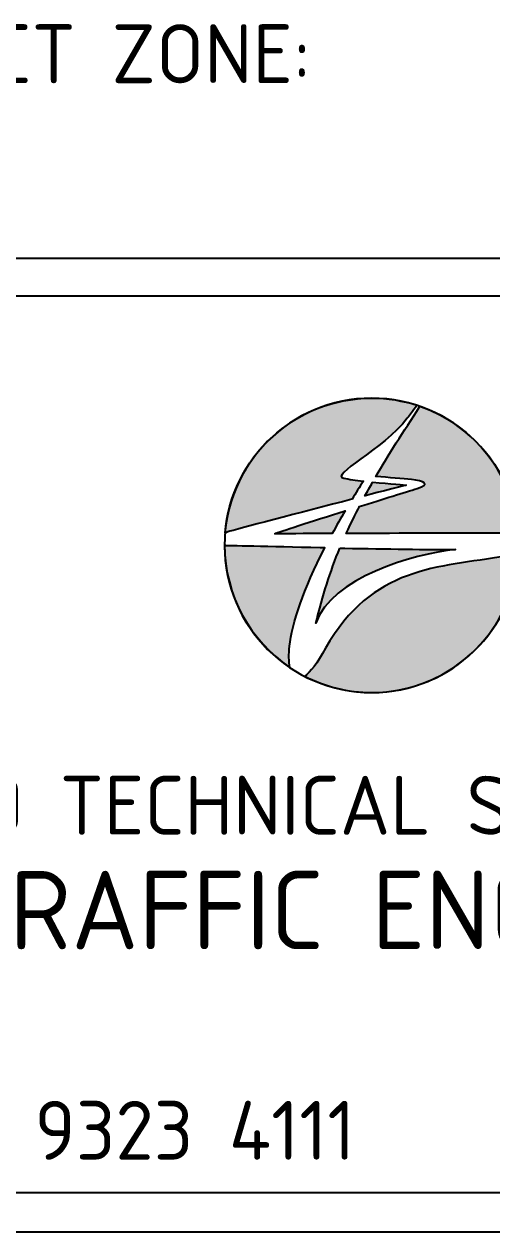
# Model space of a CAD drawing. Extents: x 0 to 420, y 0 to 297.
# Drawn here: x 372.08 to 384, y 82.84 to 113.61 of the extents above; entities that cross this region are included whole.
import ezdxf
from ezdxf.enums import TextEntityAlignment as Align

# ---------------------------------------------------------------- set-up
doc = ezdxf.new("R2010")
doc.units = 0
doc.header["$LTSCALE"] = 0.3
doc.header["$MEASUREMENT"] = 0
doc.layers.get('0').update_dxf_attribs({"linetype": 'CONTINUOUS'})
for name, color, linetype in [('TBLK18', 4, 'CONTINUOUS'), ('TBLK25', 1, 'CONTINUOUS'), ('TBLK35', 3, 'CONTINUOUS'), ('TBLK50', 7, 'CONTINUOUS')]:
    doc.layers.add(name, color=color, linetype=linetype)
doc.styles.add('iso', font='iso3098b.shx')

# ---------------------------------------------------------------- blocks, each defined once
blk = doc.blocks.new('MR logo')
at = {"layer": 'TBLK18'}
h = blk.add_hatch(color=256, dxfattribs=at)
edge = h.paths.add_edge_path()
edge.add_spline(control_points=[(0, -6.225), (-0.728, -5.989), (-1.504, -5.861), (-2.31, -5.861), (-2.31, -5.861), (-6.248, -5.861), (-9.476, -8.893), (-9.789, -12.744), (-9.789, -12.744), (-9.746, -12.711), (-9.699, -12.685), (-9.65, -12.673), (-9.65, -12.673), (-9.26, -12.563), (-5.853, -11.671), (-3.325, -11.01), (-3.325, -11.01), (-3.325, -11.01), (-3.325, -11.01), (-3.325, -11.01), (-3.325, -11.01), (-3.325, -11.01), (-3.314, -11.007), (-3.314, -11.007), (-3.314, -11.007), (-3.13, -10.706), (-2.937, -10.398), (-2.736, -10.086), (-2.736, -10.086), (-2.736, -10.086), (-2.737, -10.086), (-2.737, -10.086), (-2.737, -10.086), (-2.737, -10.086), (-2.736, -10.085), (-2.736, -10.085), (-2.736, -10.085), (-3.114, -10.041), (-3.471, -9.993), (-3.738, -9.943), (-3.738, -9.943), (-4.493, -9.798), (-1.738, -8.484), (-0.499, -6.886), (-0.499, -6.886), (-0.326, -6.701), (-0.26, -6.563), (0, -6.225)], knot_values=[0, 0, 0, 0, 0.083333, 0.083333, 0.083333, 0.083333, 0.166667, 0.166667, 0.166667, 0.166667, 0.25, 0.25, 0.25, 0.25, 0.333333, 0.333333, 0.333333, 0.333333, 0.416667, 0.416667, 0.416667, 0.416667, 0.5, 0.5, 0.5, 0.5, 0.583333, 0.583333, 0.583333, 0.583333, 0.666667, 0.666667, 0.666667, 0.666667, 0.75, 0.75, 0.75, 0.75, 0.833333, 0.833333, 0.833333, 0.833333, 0.916667, 0.916667, 0.916667, 0.916667, 1, 1, 1, 1], degree=3, periodic=0)
h = blk.add_hatch(color=256, dxfattribs=at)
edge = h.paths.add_edge_path()
edge.add_spline(control_points=[(5.17, -12.874), (4.974, -9.808), (2.933, -7.242), (0.146, -6.274), (0.146, -6.274), (-0.715, -7.583), (-1.457, -8.747), (-2.099, -9.849), (-2.099, -9.849), (-2.099, -9.849), (-2.098, -9.849), (-2.098, -9.849), (-2.098, -9.849), (-2.098, -9.849), (-2.099, -9.851), (-2.099, -9.851), (-2.099, -9.851), (-1.459, -9.904), (-0.732, -9.971), (-0.286, -10.012), (-0.286, -10.012), (0.337, -10.069), (0.721, -10.239), (0.004, -10.465), (0.004, -10.465), (-0.596, -10.652), (-1.74, -11.005), (-2.946, -11.38), (-2.946, -11.38), (-2.931, -11.352), (-3.385, -12.249), (-3.615, -12.758), (-3.615, -12.758), (-3.615, -12.758), (-3.323, -12.758), (-3.323, -12.758), (-3.323, -12.758), (-3.323, -12.758), (-3.323, -12.758), (-3.323, -12.758), (-3.323, -12.758), (-0.779, -12.749), (1.835, -12.735), (4.526, -12.735), (4.526, -12.735), (4.812, -12.735), (5.026, -12.789), (5.17, -12.874)], knot_values=[0, 0, 0, 0, 0.083333, 0.083333, 0.083333, 0.083333, 0.166667, 0.166667, 0.166667, 0.166667, 0.25, 0.25, 0.25, 0.25, 0.333333, 0.333333, 0.333333, 0.333333, 0.416667, 0.416667, 0.416667, 0.416667, 0.5, 0.5, 0.5, 0.5, 0.583333, 0.583333, 0.583333, 0.583333, 0.666667, 0.666667, 0.666667, 0.666667, 0.75, 0.75, 0.75, 0.75, 0.833333, 0.833333, 0.833333, 0.833333, 0.916667, 0.916667, 0.916667, 0.916667, 1, 1, 1, 1], degree=3, periodic=0)
h = blk.add_hatch(color=256, dxfattribs=at)
edge = h.paths.add_edge_path()
edge.add_spline(control_points=[(-2.265, -10.137), (-2.4, -10.372), (-2.53, -10.605), (-2.656, -10.836), (-2.656, -10.836), (-2.653, -10.835), (-0.701, -10.325), (-0.562, -10.289), (-0.562, -10.289), (-0.562, -10.289), (-1.394, -10.227), (-2.262, -10.137), (-2.262, -10.137), (-2.262, -10.137), (-2.263, -10.137), (-2.263, -10.137), (-2.263, -10.137), (-2.263, -10.137), (-2.265, -10.137), (-2.265, -10.137)], knot_values=[0, 0, 0, 0, 0.2, 0.2, 0.2, 0.2, 0.4, 0.4, 0.4, 0.4, 0.6, 0.6, 0.6, 0.6, 0.8, 0.8, 0.8, 0.8, 1, 1, 1, 1], degree=3, periodic=0)
h = blk.add_hatch(color=256, dxfattribs=at)
edge = h.paths.add_edge_path()
edge.add_spline(control_points=[(-3.674, -11.607), (-5.395, -12.144), (-7.047, -12.668), (-7.248, -12.767), (-7.248, -12.767), (-6.296, -12.767), (-5.334, -12.765), (-4.362, -12.762), (-4.362, -12.762), (-4.362, -12.762), (-4.326, -12.759), (-4.326, -12.759), (-4.326, -12.759), (-4.116, -12.372), (-3.89, -11.973), (-3.674, -11.607), (-3.674, -11.607), (-3.674, -11.607), (-3.674, -11.607), (-3.674, -11.607)], knot_values=[0, 0, 0, 0, 0.2, 0.2, 0.2, 0.2, 0.4, 0.4, 0.4, 0.4, 0.6, 0.6, 0.6, 0.6, 0.8, 0.8, 0.8, 0.8, 1, 1, 1, 1], degree=3, periodic=0)
h = blk.add_hatch(color=256, dxfattribs=at)
edge = h.paths.add_edge_path()
edge.add_spline(control_points=[(-6.491, -19.577), (-8.485, -18.226), (-9.8, -15.938), (-9.813, -13.358), (-9.813, -13.358), (-9.797, -13.365), (-9.779, -13.371), (-9.76, -13.377), (-9.76, -13.377), (-9.76, -13.377), (-7.543, -13.431), (-4.929, -13.483), (-4.929, -13.483), (-4.929, -13.483), (-4.929, -13.483), (-4.929, -13.483), (-4.929, -13.483), (-4.929, -13.483), (-4.71, -13.488), (-4.71, -13.488), (-4.71, -13.488), (-5.788, -15.598), (-6.368, -17.317), (-6.499, -18.503), (-6.499, -18.503), (-6.543, -18.902), (-6.542, -19.281), (-6.491, -19.577)], knot_values=[0, 0, 0, 0, 0.142857, 0.142857, 0.142857, 0.142857, 0.285714, 0.285714, 0.285714, 0.285714, 0.428571, 0.428571, 0.428571, 0.428571, 0.571429, 0.571429, 0.571429, 0.571429, 0.714286, 0.714286, 0.714286, 0.714286, 0.857143, 0.857143, 0.857143, 0.857143, 1, 1, 1, 1], degree=3, periodic=0)
h = blk.add_hatch(color=256, dxfattribs=at)
edge = h.paths.add_edge_path()
edge.add_spline(control_points=[(-3.938, -13.505), (-4.429, -14.697), (-4.825, -15.93), (-5.153, -17.32), (-5.153, -17.32), (-4.405, -15.044), (-0.204, -13.792), (1.953, -13.578), (1.953, -13.578), (0.579, -13.578), (-1.586, -13.546), (-3.683, -13.507), (-3.683, -13.507), (-3.683, -13.507), (-3.685, -13.51), (-3.685, -13.51), (-3.685, -13.51), (-3.685, -13.51), (-3.938, -13.505), (-3.938, -13.505)], knot_values=[0, 0, 0, 0, 0.2, 0.2, 0.2, 0.2, 0.4, 0.4, 0.4, 0.4, 0.6, 0.6, 0.6, 0.6, 0.8, 0.8, 0.8, 0.8, 1, 1, 1, 1], degree=3, periodic=0)
h = blk.add_hatch(color=256, dxfattribs=at)
edge = h.paths.add_edge_path()
edge.add_spline(control_points=[(5.181, -13.633), (5.036, -17.65), (1.736, -20.861), (-2.311, -20.861), (-2.311, -20.861), (-3.54, -20.861), (-4.699, -20.562), (-5.723, -20.034), (-5.723, -20.034), (-5.448, -19.826), (-5.097, -19.378), (-4.663, -18.603), (-4.663, -18.603), (-2.317, -14.44), (1.054, -14.478), (4.494, -13.918), (4.494, -13.918), (4.797, -13.868), (5.027, -13.762), (5.181, -13.633)], knot_values=[0, 0, 0, 0, 0.2, 0.2, 0.2, 0.2, 0.4, 0.4, 0.4, 0.4, 0.6, 0.6, 0.6, 0.6, 0.8, 0.8, 0.8, 0.8, 1, 1, 1, 1], degree=3, periodic=0)
blk.add_ellipse((-2.317, -13.361), major_axis=(0, 7.5), ratio=0.999625, start_param=0, end_param=6.28318, dxfattribs=at)
for points, knots in [([(0, -6.225), (-0.728, -5.989), (-1.504, -5.861), (-2.31, -5.861), (-2.31, -5.861), (-6.248, -5.861), (-9.476, -8.893), (-9.789, -12.744), (-9.789, -12.744), (-9.746, -12.711), (-9.699, -12.685), (-9.65, -12.673), (-9.65, -12.673), (-9.26, -12.563), (-5.853, -11.671), (-3.325, -11.01), (-3.325, -11.01), (-3.325, -11.01), (-3.325, -11.01), (-3.325, -11.01), (-3.325, -11.01), (-3.325, -11.01), (-3.314, -11.007), (-3.314, -11.007), (-3.314, -11.007), (-3.13, -10.706), (-2.937, -10.398), (-2.736, -10.086), (-2.736, -10.086), (-2.736, -10.086), (-2.737, -10.086), (-2.737, -10.086), (-2.737, -10.086), (-2.737, -10.086), (-2.736, -10.085), (-2.736, -10.085), (-2.736, -10.085), (-3.114, -10.041), (-3.471, -9.993), (-3.738, -9.943), (-3.738, -9.943), (-4.493, -9.798), (-1.738, -8.484), (-0.499, -6.886), (-0.499, -6.886), (-0.326, -6.701), (-0.26, -6.563), (0, -6.225)], [0, 0, 0, 0, 0.083333, 0.083333, 0.083333, 0.083333, 0.166667, 0.166667, 0.166667, 0.166667, 0.25, 0.25, 0.25, 0.25, 0.333333, 0.333333, 0.333333, 0.333333, 0.416667, 0.416667, 0.416667, 0.416667, 0.5, 0.5, 0.5, 0.5, 0.583333, 0.583333, 0.583333, 0.583333, 0.666667, 0.666667, 0.666667, 0.666667, 0.75, 0.75, 0.75, 0.75, 0.833333, 0.833333, 0.833333, 0.833333, 0.916667, 0.916667, 0.916667, 0.916667, 1, 1, 1, 1]), ([(5.17, -12.874), (4.974, -9.808), (2.933, -7.242), (0.146, -6.274), (0.146, -6.274), (-0.715, -7.583), (-1.457, -8.747), (-2.099, -9.849), (-2.099, -9.849), (-2.099, -9.849), (-2.098, -9.849), (-2.098, -9.849), (-2.098, -9.849), (-2.098, -9.849), (-2.099, -9.851), (-2.099, -9.851), (-2.099, -9.851), (-1.459, -9.904), (-0.732, -9.971), (-0.286, -10.012), (-0.286, -10.012), (0.337, -10.069), (0.721, -10.239), (0.004, -10.465), (0.004, -10.465), (-0.596, -10.652), (-1.74, -11.005), (-2.946, -11.38), (-2.946, -11.38), (-2.931, -11.352), (-3.385, -12.249), (-3.615, -12.758), (-3.615, -12.758), (-3.615, -12.758), (-3.323, -12.758), (-3.323, -12.758), (-3.323, -12.758), (-3.323, -12.758), (-3.323, -12.758), (-3.323, -12.758), (-3.323, -12.758), (-0.779, -12.749), (1.835, -12.735), (4.526, -12.735), (4.526, -12.735), (4.812, -12.735), (5.026, -12.789), (5.17, -12.874)], [0, 0, 0, 0, 0.083333, 0.083333, 0.083333, 0.083333, 0.166667, 0.166667, 0.166667, 0.166667, 0.25, 0.25, 0.25, 0.25, 0.333333, 0.333333, 0.333333, 0.333333, 0.416667, 0.416667, 0.416667, 0.416667, 0.5, 0.5, 0.5, 0.5, 0.583333, 0.583333, 0.583333, 0.583333, 0.666667, 0.666667, 0.666667, 0.666667, 0.75, 0.75, 0.75, 0.75, 0.833333, 0.833333, 0.833333, 0.833333, 0.916667, 0.916667, 0.916667, 0.916667, 1, 1, 1, 1]), ([(-2.265, -10.137), (-2.4, -10.372), (-2.53, -10.605), (-2.656, -10.836), (-2.656, -10.836), (-2.653, -10.835), (-0.701, -10.325), (-0.562, -10.289), (-0.562, -10.289), (-0.562, -10.289), (-1.394, -10.227), (-2.262, -10.137), (-2.262, -10.137), (-2.262, -10.137), (-2.263, -10.137), (-2.263, -10.137), (-2.263, -10.137), (-2.263, -10.137), (-2.265, -10.137), (-2.265, -10.137)], [0, 0, 0, 0, 0.2, 0.2, 0.2, 0.2, 0.4, 0.4, 0.4, 0.4, 0.6, 0.6, 0.6, 0.6, 0.8, 0.8, 0.8, 0.8, 1, 1, 1, 1]), ([(-2.265, -10.137), (-2.4, -10.372), (-2.53, -10.605), (-2.656, -10.836), (-2.656, -10.836), (-2.653, -10.835), (-0.701, -10.325), (-0.562, -10.289), (-0.562, -10.289), (-0.562, -10.289), (-1.394, -10.227), (-2.262, -10.137), (-2.262, -10.137), (-2.262, -10.137), (-2.263, -10.137), (-2.263, -10.137), (-2.263, -10.137), (-2.263, -10.137), (-2.265, -10.137), (-2.265, -10.137)], [0, 0, 0, 0, 0.2, 0.2, 0.2, 0.2, 0.4, 0.4, 0.4, 0.4, 0.6, 0.6, 0.6, 0.6, 0.8, 0.8, 0.8, 0.8, 1, 1, 1, 1]), ([(-3.674, -11.607), (-5.395, -12.144), (-7.047, -12.668), (-7.248, -12.767), (-7.248, -12.767), (-6.296, -12.767), (-5.334, -12.765), (-4.362, -12.762), (-4.362, -12.762), (-4.362, -12.762), (-4.36, -12.759), (-4.36, -12.759), (-4.36, -12.759), (-4.36, -12.759), (-4.326, -12.759), (-4.326, -12.759), (-4.326, -12.759), (-4.116, -12.372), (-3.89, -11.973), (-3.674, -11.607), (-3.674, -11.607), (-3.674, -11.607), (-3.674, -11.607), (-3.674, -11.607)], [0, 0, 0, 0, 0.166667, 0.166667, 0.166667, 0.166667, 0.333333, 0.333333, 0.333333, 0.333333, 0.5, 0.5, 0.5, 0.5, 0.666667, 0.666667, 0.666667, 0.666667, 0.833333, 0.833333, 0.833333, 0.833333, 1, 1, 1, 1]), ([(-3.674, -11.607), (-5.395, -12.144), (-7.047, -12.668), (-7.248, -12.767), (-7.248, -12.767), (-6.296, -12.767), (-5.334, -12.765), (-4.362, -12.762), (-4.362, -12.762), (-4.362, -12.762), (-4.326, -12.759), (-4.326, -12.759), (-4.326, -12.759), (-4.116, -12.372), (-3.89, -11.973), (-3.674, -11.607), (-3.674, -11.607), (-3.674, -11.607), (-3.674, -11.607), (-3.674, -11.607)], [0, 0, 0, 0, 0.2, 0.2, 0.2, 0.2, 0.4, 0.4, 0.4, 0.4, 0.6, 0.6, 0.6, 0.6, 0.8, 0.8, 0.8, 0.8, 1, 1, 1, 1]), ([(-9.814, -13.357), (-9.814, -13.357), (-9.814, -13.358), (-9.814, -13.358), (-9.814, -13.358), (-9.814, -13.358), (-9.812, -13.358), (-9.812, -13.358), (-9.812, -13.358), (-9.812, -13.358), (-9.814, -13.357), (-9.814, -13.357)], [0, 0, 0, 0, 0.333333, 0.333333, 0.333333, 0.333333, 0.666667, 0.666667, 0.666667, 0.666667, 1, 1, 1, 1]), ([(-6.491, -19.577), (-8.485, -18.226), (-9.8, -15.938), (-9.813, -13.358), (-9.813, -13.358), (-9.797, -13.365), (-9.779, -13.371), (-9.76, -13.377), (-9.76, -13.377), (-9.76, -13.377), (-7.543, -13.431), (-4.929, -13.483), (-4.929, -13.483), (-4.929, -13.483), (-4.929, -13.483), (-4.929, -13.483), (-4.929, -13.483), (-4.929, -13.483), (-4.71, -13.488), (-4.71, -13.488), (-4.71, -13.488), (-5.788, -15.598), (-6.368, -17.317), (-6.499, -18.503), (-6.499, -18.503), (-6.543, -18.902), (-6.542, -19.281), (-6.491, -19.577)], [0, 0, 0, 0, 0.142857, 0.142857, 0.142857, 0.142857, 0.285714, 0.285714, 0.285714, 0.285714, 0.428571, 0.428571, 0.428571, 0.428571, 0.571429, 0.571429, 0.571429, 0.571429, 0.714286, 0.714286, 0.714286, 0.714286, 0.857143, 0.857143, 0.857143, 0.857143, 1, 1, 1, 1]), ([(-3.938, -13.505), (-4.429, -14.697), (-4.825, -15.93), (-5.153, -17.32), (-5.153, -17.32), (-4.405, -15.044), (-0.204, -13.792), (1.953, -13.578), (1.953, -13.578), (0.579, -13.578), (-1.586, -13.546), (-3.683, -13.507), (-3.683, -13.507), (-3.683, -13.507), (-3.685, -13.51), (-3.685, -13.51), (-3.685, -13.51), (-3.685, -13.51), (-3.938, -13.505), (-3.938, -13.505)], [0, 0, 0, 0, 0.2, 0.2, 0.2, 0.2, 0.4, 0.4, 0.4, 0.4, 0.6, 0.6, 0.6, 0.6, 0.8, 0.8, 0.8, 0.8, 1, 1, 1, 1]), ([(5.181, -13.633), (5.036, -17.65), (1.736, -20.861), (-2.311, -20.861), (-2.311, -20.861), (-3.54, -20.861), (-4.699, -20.562), (-5.723, -20.034), (-5.723, -20.034), (-5.448, -19.826), (-5.097, -19.378), (-4.663, -18.603), (-4.663, -18.603), (-2.317, -14.44), (1.054, -14.478), (4.494, -13.918), (4.494, -13.918), (4.797, -13.868), (5.027, -13.762), (5.181, -13.633)], [0, 0, 0, 0, 0.2, 0.2, 0.2, 0.2, 0.4, 0.4, 0.4, 0.4, 0.6, 0.6, 0.6, 0.6, 0.8, 0.8, 0.8, 0.8, 1, 1, 1, 1])]:
    blk.add_open_spline(points, degree=3, knots=knots, dxfattribs=at)
blk = doc.blocks.new('a3_in_vtblk')
at = {"layer": 'TBLK35'}
for p, q in [((352.5, 107.649), (410.5, 107.649)), ((352.5, 82.841), (410.5, 82.841))]:
    blk.add_line(p, q, dxfattribs=at)
at = {"layer": 'TBLK50'}
blk.add_lwpolyline([(409.5, 86.341), (409.5, 104.182, 0.414214), (407, 106.682), (356, 106.682, 0.414214), (353.5, 104.182), (353.5, 86.341, 0.414214), (356, 83.841), (407, 83.841, 0.414214)], format="xyb", close=True, dxfattribs=at)
at = {"xscale": 0.5, "yscale": 0.5}
blk.add_blockref('MR logo', (382.095, 107.012), dxfattribs=at)
at = {"layer": 'TBLK18', "style": 'iso'}
blk.add_text('MAIN ROADS PROJECT ZONE:', height=1.5, dxfattribs=at).set_placement((353.5, 112.105))
for tag, p, height in [('GROUND_SURVEY_STD.', (381.875, 126.105), 1.8), ('SURVEY_CAPTURE_DATE', (381.945, 122.605), 1.8), ('MAPPING_SURVEY_STD.', (381.945, 119.105), 1.8), ('MAPPING_CAPTURE_DATE', (381.945, 115.605), 1.8), ('PROJECT_ZONE', (381.945, 112.105), 1.8), ('HEIGHT_DATUM', (381.945, 108.605), 1.8), ('CLIENT_STREET_NAME', (355.514, 86.941), 1.5), ('CLIENT_SUBURB_POSTCODE', (388.488, 86.941), 1.5), ('CLIENT_TELEPHONE_NO.', (368.306, 84.677), 1.5), ('CLIENT_FAX_NO.', (393.555, 84.677), 1.5), ('STREET_NAME', (355.514, 62.1), 1.5), ('SUBURB_POSTCODE', (388.488, 62.1), 1.5), ('TELEPHONE_NO.', (368.306, 59.836), 1.5), ('FAX_NO.', (393.555, 59.836), 1.5)]:
    blk.add_attdef(tag, p, '', height=height, dxfattribs=at)
for tag, p in [('CLIENT_MR_DIRECTORATE', (381.5, 92.96)), ('MR_DIRECTORATE', (381.5, 68.119))]:
    blk.add_attdef(tag, text='', height=1.5, dxfattribs=at).set_placement(p, align=Align.CENTER)
at = {"layer": 'TBLK25', "style": 'iso'}
for tag, height, p in [('CLIENT_MR__BRANCH', 2, (381.5, 90.04)), ('MR_BRANCH', 2, (381.5, 65.199)), ('ROAD_SECTION', 1.75, (384.5, 29.162)), ('SLK', 1.75, (384.5, 26.108)), ('CHAINAGE', 1.75, (384.5, 19.205))]:
    blk.add_attdef(tag, text='', height=height, dxfattribs=at).set_placement(p, align=Align.CENTER)
for tag, p, height in [('FILE_NUMBER', (371.773, 54.237), 2.5), ('DESIGNED_/_DRAWN', (371.773, 49.487), 2), ('VERIFIED', (371.773, 44.487), 2), ('APPROVED', (371.773, 39.487), 2), ('LOCAL_AUTHORITY', (370.48, 16.733), 1.25)]:
    blk.add_attdef(tag, p, '', height=height, dxfattribs=at)
at = {"layer": 'TBLK35', "style": 'iso', "width": 0.9}
for tag, p in [('ROAD_PROJECT&NUMBER', (384.5, 32.231)), ('DRAWING_DESCRIPTION', (384.5, 22.288))]:
    blk.add_attdef(tag, text='', height=2.5, dxfattribs=at).set_placement(p, align=Align.CENTER)
at = {"layer": 'TBLK50', "style": 'iso'}
blk.add_attdef('MRWA_DRG_NUMBER', (356.288, 6.085), '', height=5, dxfattribs=at)

msp = doc.modelspace()

# ---------------------------------------------------------------- block references
at = {"color": 1}
ref = msp.add_blockref('a3_in_vtblk', (0, 0), dxfattribs=at)
ref.add_attrib('CLIENT_MR_DIRECTORATE', 'PLANNING AND TECHNICAL SERVICES DIRECTORATE', dxfattribs={"layer": 'TBLK18', "height": 1.5, "style": 'iso'}).set_placement((381.499976, 92.95956), align=Align.CENTER)
ref.add_attrib('CLIENT_MR__BRANCH', 'ROAD AND TRAFFIC ENGINEERING BRANCH', dxfattribs={"layer": 'TBLK25', "height": 2, "style": 'iso'}).set_placement((381.499976, 90.03993), align=Align.CENTER)
ref.add_attrib('CLIENT_TELEPHONE_NO.', '(08) 9323 4111', (368.305585, 84.677094), dxfattribs={"layer": 'TBLK18', "height": 1.5, "style": 'iso'})

doc.saveas('drawing.dxf')
